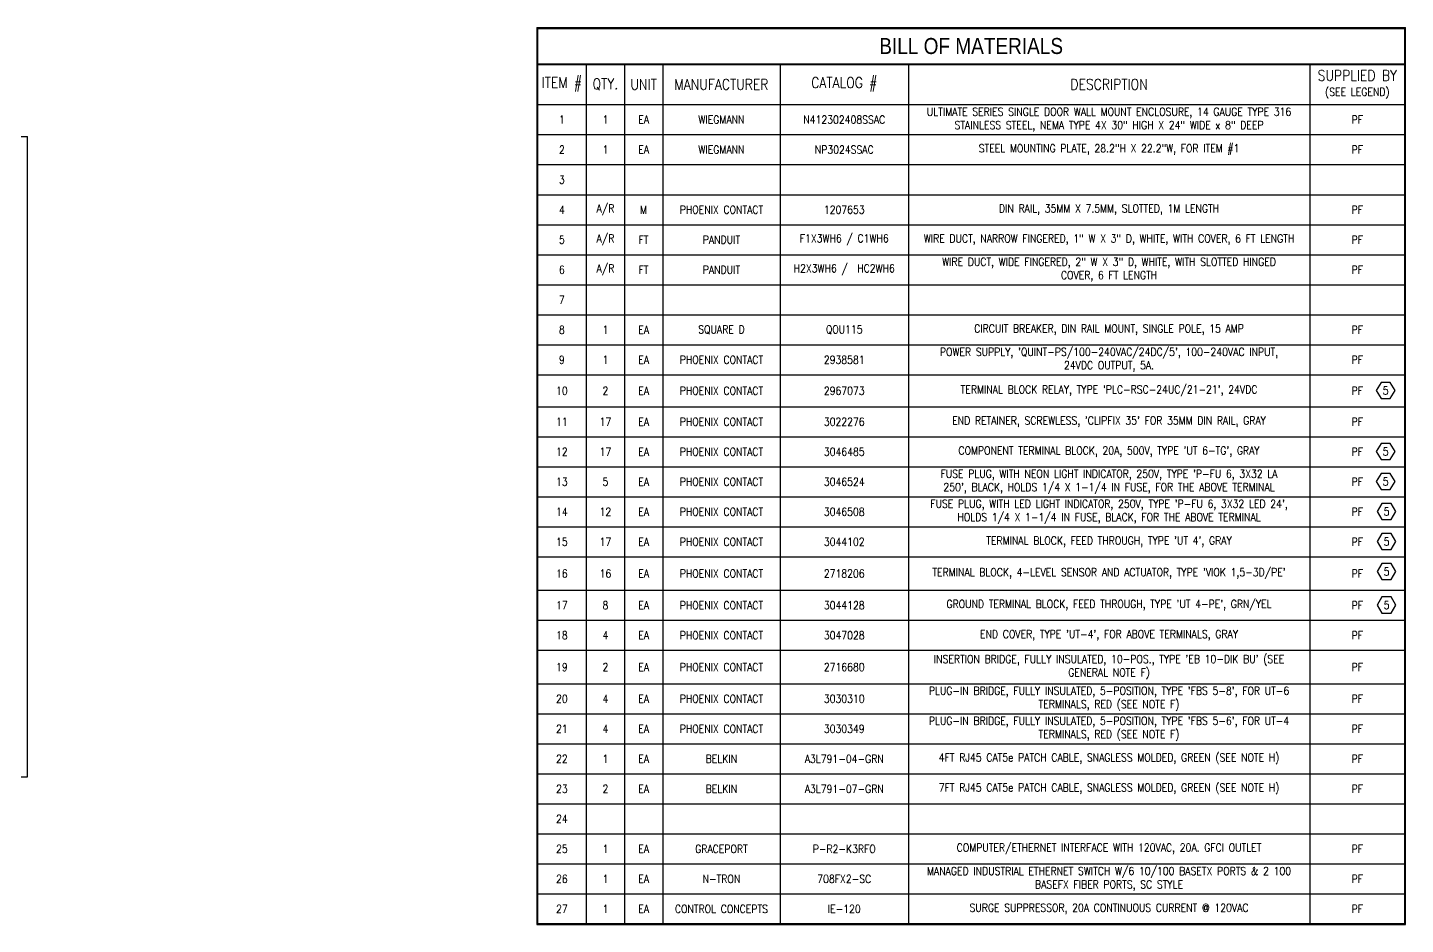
# Model space of a CAD drawing. Header units: inches. Extents: x -4 to 280, y -9 to 35.
# Drawn here: x 72.8 to 137.4, y -6.9 to 35.1 of the extents above; entities that cross this region are included whole.
import ezdxf
from ezdxf.enums import TextEntityAlignment as Align

# ---------------------------------------------------------------- set-up
doc = ezdxf.new("R2010")
doc.units = ezdxf.units.IN
doc.header["$LTSCALE"] = 0.5
doc.header["$MEASUREMENT"] = 0
doc.layers.add('G-Anno-Std-Note @ 4', color=151, linetype='Continuous', lineweight=25)
doc.layers.add('Label', color=7, linetype='Continuous', lineweight=5)
doc.layers.add('MODEL', color=7, linetype='Continuous')
doc.styles.add('Note', font='romans.shx', dxfattribs={"width": 0.75})
doc.styles.add('RomanS', font='romans.shx', dxfattribs={"width": 0.85})

# ---------------------------------------------------------------- blocks, each defined once
blk = doc.blocks.new('*T164')
at = {"layer": 'Label', "color": 0, "linetype": 'ByBlock', "lineweight": -2}
for p, q in [((-0.023, 0.022), (40.675, 0.022)), ((-0.023, 0.022), (-0.023, -41.992)), ((40.675, -1.692), (40.675, 0.022)), ((0.022, -0.023), (40.63, -0.023)), ((0.022, -1.669), (0.022, -0.023)), ((40.63, -0.023), (40.63, -1.669)), ((0.022, -1.669), (40.63, -1.669)), ((0.022, -1.714), (40.63, -1.714)), ((0.022, -3.587), (0.022, -1.714)), ((2.294, -1.714), (2.294, -41.947)), ((4.085, -1.714), (4.085, -41.947)), ((5.876, -1.714), (5.876, -41.947)), ((11.374, -1.714), (11.374, -41.947)), ((17.383, -1.714), (17.383, -41.947)), ((36.188, -1.714), (36.188, -41.947)), ((40.63, -1.714), (40.63, -41.947)), ((40.675, -3.587), (40.675, -1.692)), ((0.022, -3.587), (40.63, -3.587)), ((0.022, -4.993), (0.022, -3.587)), ((40.675, -4.993), (40.675, -3.587)), ((0.022, -4.993), (40.63, -4.993)), ((0.022, -6.4), (0.022, -4.993)), ((40.675, -6.4), (40.675, -4.993)), ((0.022, -6.4), (40.63, -6.4)), ((0.022, -7.806), (0.022, -6.4)), ((40.675, -7.806), (40.675, -6.4)), ((0.022, -7.806), (40.63, -7.806)), ((0.022, -9.212), (0.022, -7.806)), ((40.675, -9.212), (40.675, -7.806)), ((0.022, -9.212), (40.63, -9.212)), ((0.022, -10.618), (0.022, -9.212)), ((40.675, -10.618), (40.675, -9.212)), ((0.022, -10.618), (40.63, -10.618)), ((0.022, -12.025), (0.022, -10.618)), ((40.675, -12.025), (40.675, -10.618)), ((0.022, -12.025), (40.63, -12.025)), ((0.022, -13.431), (0.022, -12.025)), ((40.675, -13.431), (40.675, -12.025)), ((0.022, -13.431), (40.63, -13.431)), ((0.022, -14.837), (0.022, -13.431)), ((40.675, -14.837), (40.675, -13.431)), ((0.022, -14.837), (40.63, -14.837)), ((0.022, -16.243), (0.022, -14.837)), ((40.675, -16.243), (40.675, -14.837)), ((0.022, -16.243), (40.63, -16.243)), ((0.022, -17.74), (0.022, -16.243)), ((40.675, -17.74), (40.675, -16.243)), ((0.022, -17.74), (40.63, -17.74)), ((0.022, -19.146), (0.022, -17.74)), ((40.675, -19.146), (40.675, -17.74)), ((0.022, -19.146), (40.63, -19.146)), ((0.022, -20.552), (0.022, -19.146)), ((40.675, -20.552), (40.675, -19.146)), ((0.022, -20.552), (40.63, -20.552)), ((0.022, -21.959), (0.022, -20.552)), ((40.675, -21.959), (40.675, -20.552)), ((0.022, -21.959), (40.63, -21.959)), ((0.022, -23.365), (0.022, -21.959)), ((40.675, -23.365), (40.675, -21.959)), ((0.022, -23.365), (40.63, -23.365)), ((0.022, -24.771), (0.022, -23.365)), ((40.675, -24.771), (40.675, -23.365)), ((0.022, -24.771), (40.63, -24.771)), ((0.022, -26.339), (0.022, -24.771)), ((40.675, -26.339), (40.675, -24.771)), ((0.022, -26.339), (40.63, -26.339)), ((0.022, -27.745), (0.022, -26.339)), ((40.675, -27.745), (40.675, -26.339)), ((0.022, -27.745), (40.63, -27.745)), ((0.022, -29.151), (0.022, -27.745)), ((40.675, -29.151), (40.675, -27.745)), ((0.022, -29.151), (40.63, -29.151)), ((0.022, -30.719), (0.022, -29.151)), ((40.675, -30.719), (40.675, -29.151)), ((0.022, -30.719), (40.63, -30.719)), ((0.022, -32.125), (0.022, -30.719)), ((40.675, -32.125), (40.675, -30.719)), ((0.022, -32.125), (40.63, -32.125)), ((0.022, -33.532), (0.022, -32.125)), ((40.675, -33.532), (40.675, -32.125)), ((0.022, -33.532), (40.63, -33.532)), ((0.022, -34.938), (0.022, -33.532)), ((40.675, -34.938), (40.675, -33.532)), ((0.022, -34.938), (40.63, -34.938)), ((0.022, -36.344), (0.022, -34.938)), ((40.675, -36.344), (40.675, -34.938)), ((0.022, -36.344), (40.63, -36.344)), ((0.022, -37.75), (0.022, -36.344)), ((40.675, -37.75), (40.675, -36.344)), ((0.022, -37.75), (40.63, -37.75)), ((0.022, -39.157), (0.022, -37.75)), ((40.675, -39.157), (40.675, -37.75)), ((0.022, -39.157), (40.63, -39.157)), ((0.022, -40.563), (0.022, -39.157)), ((40.675, -40.563), (40.675, -39.157)), ((0.022, -40.563), (40.63, -40.563)), ((0.022, -41.947), (0.022, -40.563)), ((40.675, -41.992), (40.675, -40.563)), ((0.022, -41.947), (40.63, -41.947)), ((-0.023, -41.992), (40.675, -41.992))]:
    blk.add_line(p, q, dxfattribs=at)
at = {"layer": 'Label', "color": 0, "attachment_point": 5, "style": 'RomanS'}
for s, insert, char_height, width in [('\\A1;{\\fArial|b0|i0|c0|p34;\\C256;BILL OF MATERIALS}', (20.326, -0.846), 0.75, 40.35213), ('ITEM #', (1.147, -2.639), 0.5, 1.99394), ('QTY.', (3.189, -2.639), 0.5, 1.49095), ('UNIT', (4.98, -2.639), 0.5, 1.49095), ('MANUFACTURER', (8.625, -2.639), 0.5, 5.19864), ('CATALOG #', (14.379, -2.639), 0.5, 5.70829), ('DESCRIPTION', (26.786, -2.639), 0.5, 18.50554), ('SUPPLIED BY {\\H0.75x;(SEE LEGEND)}', (38.42, -2.639), 0.5, 4.16381), ('ULTIMATE SERIES SINGLE DOOR WALL MOUNT ENCLOSURE, 14 GAUGE TYPE 316 STAINLESS STEEL, NEMA TYPE 4X 30" HIGH X 24" WIDE x 8" DEEP', (26.786, -4.29), 0.375, 18.50554), ('1', (1.147, -4.29), 0.375, 1.99394), ('1', (3.189, -4.29), 0.375, 1.49095), ('EA', (4.98, -4.29), 0.375, 1.49095), ('WIEGMANN ', (8.625, -4.29), 0.375, 5.19864), ('{\\C256;N412302408SSAC}', (14.379, -4.29), 0.375, 5.70829), ('PF', (38.42, -4.29), 0.375, 4.16381), ('2', (1.147, -5.696), 0.375, 1.99394), ('1', (3.189, -5.696), 0.375, 1.49095), ('EA', (4.98, -5.696), 0.375, 1.49095), ('WIEGMANN ', (8.625, -5.696), 0.375, 5.19864), ('NP3024SSAC', (14.379, -5.696), 0.375, 5.70829), ('STEEL MOUNTING PLATE, 28.2"H X 22.2"W, FOR ITEM #1', (26.786, -5.696), 0.375, 18.50554), ('PF', (38.42, -5.696), 0.375, 4.16381), ('3', (1.147, -7.103), 0.375, 1.99394), ('4', (1.147, -8.509), 0.375, 1.99394), ('A/R', (3.189, -8.509), 0.375, 1.49095), ('M', (4.98, -8.509), 0.375, 1.49095), ('PHOENIX CONTACT', (8.625, -8.509), 0.375, 5.19864), ('1207653', (14.379, -8.509), 0.375, 5.70829), ('DIN RAIL, 35MM X 7.5MM, SLOTTED, 1M LENGTH', (26.786, -8.509), 0.375, 18.50554), ('PF', (38.42, -8.509), 0.375, 4.16381), ('A/R', (3.189, -9.915), 0.375, 1.49095), ('F1X3WH6 / C1WH6', (14.379, -9.915), 0.375, 5.70829), ('WIRE DUCT, NARROW FINGERED, 1" W X 3" D, WHITE, WITH COVER, 6 FT LENGTH', (26.786, -9.915), 0.375, 18.50554), ('5', (1.147, -9.915), 0.375, 1.99394), ('FT', (4.98, -9.915), 0.375, 1.49095), ('PANDUIT', (8.625, -9.915), 0.375, 5.19864), ('PF', (38.42, -9.915), 0.375, 4.16381), ('WIRE DUCT, WIDE FINGERED, 2" W X 3" D, WHITE, WITH SLOTTED HINGED COVER, 6 FT LENGTH', (26.786, -11.321), 0.375, 18.50554), ('6', (1.147, -11.321), 0.375, 1.99394), ('A/R', (3.189, -11.321), 0.375, 1.49095), ('FT', (4.98, -11.321), 0.375, 1.49095), ('PANDUIT', (8.625, -11.321), 0.375, 5.19864), ('H2X3WH6 /  HC2WH6', (14.379, -11.321), 0.375, 5.70829), ('PF', (38.42, -11.321), 0.375, 4.16381), ('7', (1.147, -12.728), 0.375, 1.99394), ('8', (1.147, -14.134), 0.375, 1.99394), ('1', (3.189, -14.134), 0.375, 1.49095), ('EA', (4.98, -14.134), 0.375, 1.49095), ('SQUARE D', (8.625, -14.134), 0.375, 5.19864), ('QOU115', (14.379, -14.134), 0.375, 5.70829), ('CIRCUIT BREAKER, DIN RAIL MOUNT, SINGLE POLE, 15 AMP', (26.786, -14.134), 0.375, 18.50554), ('PF', (38.42, -14.134), 0.375, 4.16381), ('9', (1.147, -15.54), 0.375, 1.99394), ('1', (3.189, -15.54), 0.375, 1.49095), ('EA', (4.98, -15.54), 0.375, 1.49095), ('PHOENIX CONTACT', (8.625, -15.54), 0.375, 5.19864), ('2938581', (14.379, -15.54), 0.375, 5.70829), ("POWER SUPPLY, 'QUINT-PS/100-240VAC/24DC/5', 100-240VAC INPUT, 24VDC OUTPUT, 5A.", (26.786, -15.54), 0.375, 18.50554), ('PF', (38.42, -15.54), 0.375, 4.16381), ("TERMINAL BLOCK RELAY, TYPE 'PLC-RSC-24UC/21-21', 24VDC ", (26.786, -16.992), 0.375, 18.50554), ('10', (1.147, -16.992), 0.375, 1.99394), ('2', (3.189, -16.992), 0.375, 1.49095), ('EA', (4.98, -16.992), 0.375, 1.49095), ('PHOENIX CONTACT', (8.625, -16.992), 0.375, 5.19864), ('2967073', (14.379, -16.992), 0.375, 5.70829), ('PF', (38.42, -16.992), 0.375, 4.16381), ('11', (1.147, -18.443), 0.375, 1.99394), ('17', (3.189, -18.443), 0.375, 1.49095), ('EA', (4.98, -18.443), 0.375, 1.49095), ('PHOENIX CONTACT', (8.625, -18.443), 0.375, 5.19864), ('3022276', (14.379, -18.443), 0.375, 5.70829), ("END RETAINER, SCREWLESS, 'CLIPFIX 35' FOR 35MM DIN RAIL, GRAY", (26.786, -18.443), 0.375, 18.50554), ('PF', (38.42, -18.443), 0.375, 4.16381), ('12', (1.147, -19.849), 0.375, 1.99394), ('17', (3.189, -19.849), 0.375, 1.49095), ('EA', (4.98, -19.849), 0.375, 1.49095), ('PHOENIX CONTACT', (8.625, -19.849), 0.375, 5.19864), ('3046485', (14.379, -19.849), 0.375, 5.70829), ("COMPONENT TERMINAL BLOCK, 20A, 500V, TYPE 'UT 6-TG', GRAY", (26.786, -19.849), 0.375, 18.50554), ('PF', (38.42, -19.849), 0.375, 4.16381), ('13', (1.147, -21.255), 0.375, 1.99394), ('5', (3.189, -21.255), 0.375, 1.49095), ('EA', (4.98, -21.255), 0.375, 1.49095), ('PHOENIX CONTACT', (8.625, -21.255), 0.375, 5.19864), ('3046524', (14.379, -21.255), 0.375, 5.70829), ("FUSE PLUG, WITH NEON LIGHT INDICATOR, 250V, TYPE 'P-FU 6, 3X32 LA 250', BLACK, HOLDS 1/4 X 1-1/4 IN FUSE, FOR THE ABOVE TERMINAL", (26.786, -21.255), 0.375, 18.50554), ('PF', (38.42, -21.255), 0.375, 4.16381), ('14', (1.147, -22.662), 0.375, 1.99394), ('12', (3.189, -22.662), 0.375, 1.49095), ('EA', (4.98, -22.662), 0.375, 1.49095), ('PHOENIX CONTACT', (8.625, -22.662), 0.375, 5.19864), ('3046508', (14.379, -22.662), 0.375, 5.70829), ("FUSE PLUG, WITH LED LIGHT INDICATOR, 250V, TYPE 'P-FU 6, 3X32 LED 24', HOLDS 1/4 X 1-1/4 IN FUSE, BLACK, FOR THE ABOVE TERMINAL", (26.786, -22.662), 0.375, 18.50554), ('PF', (38.42, -22.662), 0.375, 4.16381), ('15', (1.147, -24.068), 0.375, 1.99394), ('17', (3.189, -24.068), 0.375, 1.49095), ('EA', (4.98, -24.068), 0.375, 1.49095), ('PHOENIX CONTACT', (8.625, -24.068), 0.375, 5.19864), ('3044102', (14.379, -24.068), 0.375, 5.70829), ("TERMINAL BLOCK, FEED THROUGH, TYPE 'UT 4', GRAY", (26.786, -24.068), 0.375, 18.50554), ('PF', (38.42, -24.068), 0.375, 4.16381), ('16', (1.147, -25.555), 0.375, 1.99394), ('16', (3.189, -25.555), 0.375, 1.49095), ('EA', (4.98, -25.555), 0.375, 1.49095), ('PHOENIX CONTACT', (8.625, -25.555), 0.375, 5.19864), ('2718206', (14.379, -25.555), 0.375, 5.70829), ("TERMINAL BLOCK, 4-LEVEL SENSOR AND ACTUATOR, TYPE 'VIOK 1,5-3D/PE'", (26.786, -25.555), 0.375, 18.50554), ('PF', (38.42, -25.555), 0.375, 4.16381), ('17', (1.147, -27.042), 0.375, 1.99394), ('8', (3.189, -27.042), 0.375, 1.49095), ('EA', (4.98, -27.042), 0.375, 1.49095), ('PHOENIX CONTACT', (8.625, -27.042), 0.375, 5.19864), ('3044128', (14.379, -27.042), 0.375, 5.70829), ("GROUND TERMINAL BLOCK, FEED THROUGH, TYPE 'UT 4-PE', GRN/YEL", (26.786, -27.042), 0.375, 18.50554), ('PF', (38.42, -27.042), 0.375, 4.16381), ('18', (1.147, -28.448), 0.375, 1.99394), ('4', (3.189, -28.448), 0.375, 1.49095), ('EA', (4.98, -28.448), 0.375, 1.49095), ('PHOENIX CONTACT', (8.625, -28.448), 0.375, 5.19864), ('3047028', (14.379, -28.448), 0.375, 5.70829), ("\\A1;END COVER, TYPE 'UT-4', FOR ABOVE TERMINALS, GRAY", (26.786, -28.448), 0.375, 18.50554), ('PF', (38.42, -28.448), 0.375, 4.16381), ("INSERTION BRIDGE, FULLY INSULATED, 10-POS., TYPE 'EB 10-DIK BU' (SEE GENERAL NOTE F)", (26.786, -29.935), 0.375, 18.50554), ('19', (1.147, -29.935), 0.375, 1.99394), ('2', (3.189, -29.935), 0.375, 1.49095), ('EA', (4.98, -29.935), 0.375, 1.49095), ('PHOENIX CONTACT', (8.625, -29.935), 0.375, 5.19864), ('2716680', (14.379, -29.935), 0.375, 5.70829), ('PF', (38.42, -29.935), 0.375, 4.16381), ("PLUG-IN BRIDGE, FULLY INSULATED, 5-POSITION, TYPE 'FBS 5-8', FOR UT-6 TERMINALS, RED (SEE NOTE F)", (26.786, -31.422), 0.375, 18.50554), ('20', (1.147, -31.422), 0.375, 1.99394), ('4', (3.189, -31.422), 0.375, 1.49095), ('EA', (4.98, -31.422), 0.375, 1.49095), ('PHOENIX CONTACT', (8.625, -31.422), 0.375, 5.19864), ('3030310', (14.379, -31.422), 0.375, 5.70829), ('PF', (38.42, -31.422), 0.375, 4.16381), ("PLUG-IN BRIDGE, FULLY INSULATED, 5-POSITION, TYPE 'FBS 5-6', FOR UT-4 TERMINALS, RED (SEE NOTE F)", (26.786, -32.829), 0.375, 18.50554), ('21', (1.147, -32.829), 0.375, 1.99394), ('4', (3.189, -32.829), 0.375, 1.49095), ('EA', (4.98, -32.829), 0.375, 1.49095), ('PHOENIX CONTACT', (8.625, -32.829), 0.375, 5.19864), ('3030349 ', (14.379, -32.829), 0.375, 5.70829), ('PF', (38.42, -32.829), 0.375, 4.16381), ('22', (1.147, -34.235), 0.375, 1.99394), ('1', (3.189, -34.235), 0.375, 1.49095), ('EA', (4.98, -34.235), 0.375, 1.49095), ('BELKIN', (8.625, -34.235), 0.375, 5.19864), ('A3L791-04-GRN', (14.379, -34.235), 0.375, 5.70829), ('4FT RJ45 CAT5e PATCH CABLE, SNAGLESS MOLDED, GREEN (SEE NOTE H)', (26.786, -34.235), 0.375, 18.50554), ('PF', (38.42, -34.235), 0.375, 4.16381), ('23', (1.147, -35.641), 0.375, 1.99394), ('2', (3.189, -35.641), 0.375, 1.49095), ('EA', (4.98, -35.641), 0.375, 1.49095), ('BELKIN', (8.625, -35.641), 0.375, 5.19864), ('A3L791-07-GRN', (14.379, -35.641), 0.375, 5.70829), ('7FT RJ45 CAT5e PATCH CABLE, SNAGLESS MOLDED, GREEN (SEE NOTE H)', (26.786, -35.641), 0.375, 18.50554), ('PF', (38.42, -35.641), 0.375, 4.16381), ('24', (1.147, -37.047), 0.375, 1.99394), ('25', (1.147, -38.454), 0.375, 1.99394), ('1', (3.189, -38.454), 0.375, 1.49095), ('EA', (4.98, -38.454), 0.375, 1.49095), ('GRACEPORT', (8.625, -38.454), 0.375, 5.19864), ('P-R2-K3RFO', (14.379, -38.454), 0.375, 5.70829), ('COMPUTER/ETHERNET INTERFACE WITH 120VAC, 20A. GFCI OUTLET', (26.786, -38.454), 0.375, 18.50554), ('PF', (38.42, -38.454), 0.375, 4.16381), ('\\A1;MANAGED INDUSTRIAL ETHERNET SWITCH W/6 10/100 BASETX PORTS & 2 100 BASEFX FIBER PORTS, SC STYLE', (26.786, -39.86), 0.375, 18.50554), ('26', (1.147, -39.86), 0.375, 1.99394), ('1', (3.189, -39.86), 0.375, 1.49095), ('EA', (4.98, -39.86), 0.375, 1.49095), ('N-TRON', (8.625, -39.86), 0.375, 5.19864), ('708FX2-SC', (14.379, -39.86), 0.375, 5.70829), ('PF', (38.42, -39.86), 0.375, 4.16381), ('27', (1.147, -41.266), 0.375, 1.99394), ('1', (3.189, -41.266), 0.375, 1.49095), ('EA', (4.98, -41.266), 0.375, 1.49095), ('CONTROL CONCEPTS', (8.625, -41.266), 0.375, 5.19864), ('IE-120', (14.379, -41.266), 0.375, 5.70829), ('SURGE SUPPRESSOR, 20A CONTINUOUS CURRENT @ 120VAC', (26.786, -41.266), 0.375, 18.50554), ('PF', (38.42, -41.266), 0.375, 4.16381)]:
    blk.add_mtext(s, dxfattribs=dict(at, insert=insert, char_height=char_height, width=width))
blk = doc.blocks.new('Anno_Hexagon')
at = {"color": 0, "linetype": 'ByBlock', "lineweight": -2}
blk.add_lwpolyline([(1.17, 0), (0.58, 1.01), (-0.58, 1.01), (-1.17, 0), (-0.58, -1.01), (0.58, -1.01)], close=True, dxfattribs=at)
at = {"color": 0, "linetype": 'ByBlock', "lineweight": -2, "style": 'Note', "width": 0.85}
blk.add_attdef('ID', text='', height=1, dxfattribs=at).set_placement((0, 0), align=Align.MIDDLE)

msp = doc.modelspace()

# ---------------------------------------------------------------- linework, layer by layer
at = {"layer": 'MODEL'}
for p, q in [((64.7895, 30.00084), (72.7895, 30.00084)), ((72.7895, -0.00084), (72.7895, 30.00084)), ((64.7895, -0.00084), (72.7895, -0.00084))]:
    msp.add_line(p, q, dxfattribs=at)

# ---------------------------------------------------------------- block references
msp.add_blockref('*T164', (96.67772, 35.07679))
at = {"layer": 'G-Anno-Std-Note @ 4', "xscale": 0.375, "yscale": 0.375, "zscale": 0.375}
for p in [(136.42566, 18.09859), (136.42566, 15.241), (136.42566, 13.83475), (136.47066, 12.4285), (136.47066, 11.02225), (136.47066, 9.616), (136.47066, 8.04814)]:
    msp.add_blockref('Anno_Hexagon', p, dxfattribs=at).add_auto_attribs({'ID': '5'})

doc.saveas('drawing.dxf')
